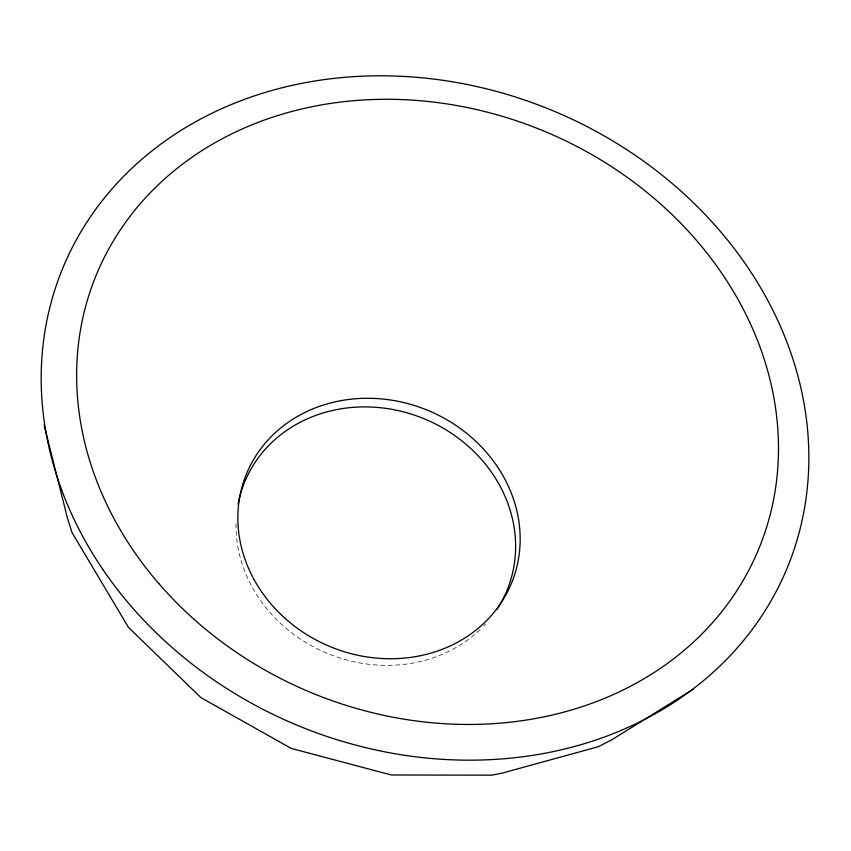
<?xml version="1.0" encoding="UTF-8"?>
<svg xmlns="http://www.w3.org/2000/svg" width="851" height="851" viewBox="0 0 851 851"><rect width="100%" height="100%" fill="white"/><g stroke="black" fill="none" stroke-linecap="round" stroke-linejoin="round"><path stroke-width="0.64" stroke-dasharray="4.25 3.19" d="M485.57 623.974A141.904 126.905 22.6 0 1 483.762 625.9M480.017 629.655A141.904 126.905 22.6 0 1 323.529 651.76A141.904 126.905 22.6 0 1 236.142 521.12"/><path stroke-width="1.28" d="M693.108 689.289L611.699 739.87L598.253 746.721L502.388 773.059L491.867 775.165L391.332 774.984L291.233 748.423L200.9 697.586L128.501 627.432L72.09 532.694L67.548 518.514L44.124 425.117M238.046 504.356A141.904 126.905 22.6 0 1 423.447 418.49A141.904 126.905 22.6 0 1 496.729 609.656M102.684 569.213A392.003 332.805 22.6 0 0 766.666 608.199A392.003 332.805 22.6 0 0 405.704 76.526A392.003 332.805 22.6 0 0 102.684 569.213M253.938 579.329A143.351 127.831 22.6 0 0 498.229 606.954A143.351 127.831 22.6 0 0 384.854 399.257A143.351 127.831 22.6 0 0 253.938 579.329M158.807 583.552A358.452 303.945 22.6 0 0 757.369 552.256A358.452 303.945 22.6 0 0 366.504 99.801A358.452 303.945 22.6 0 0 158.807 583.552"/></g></svg>
